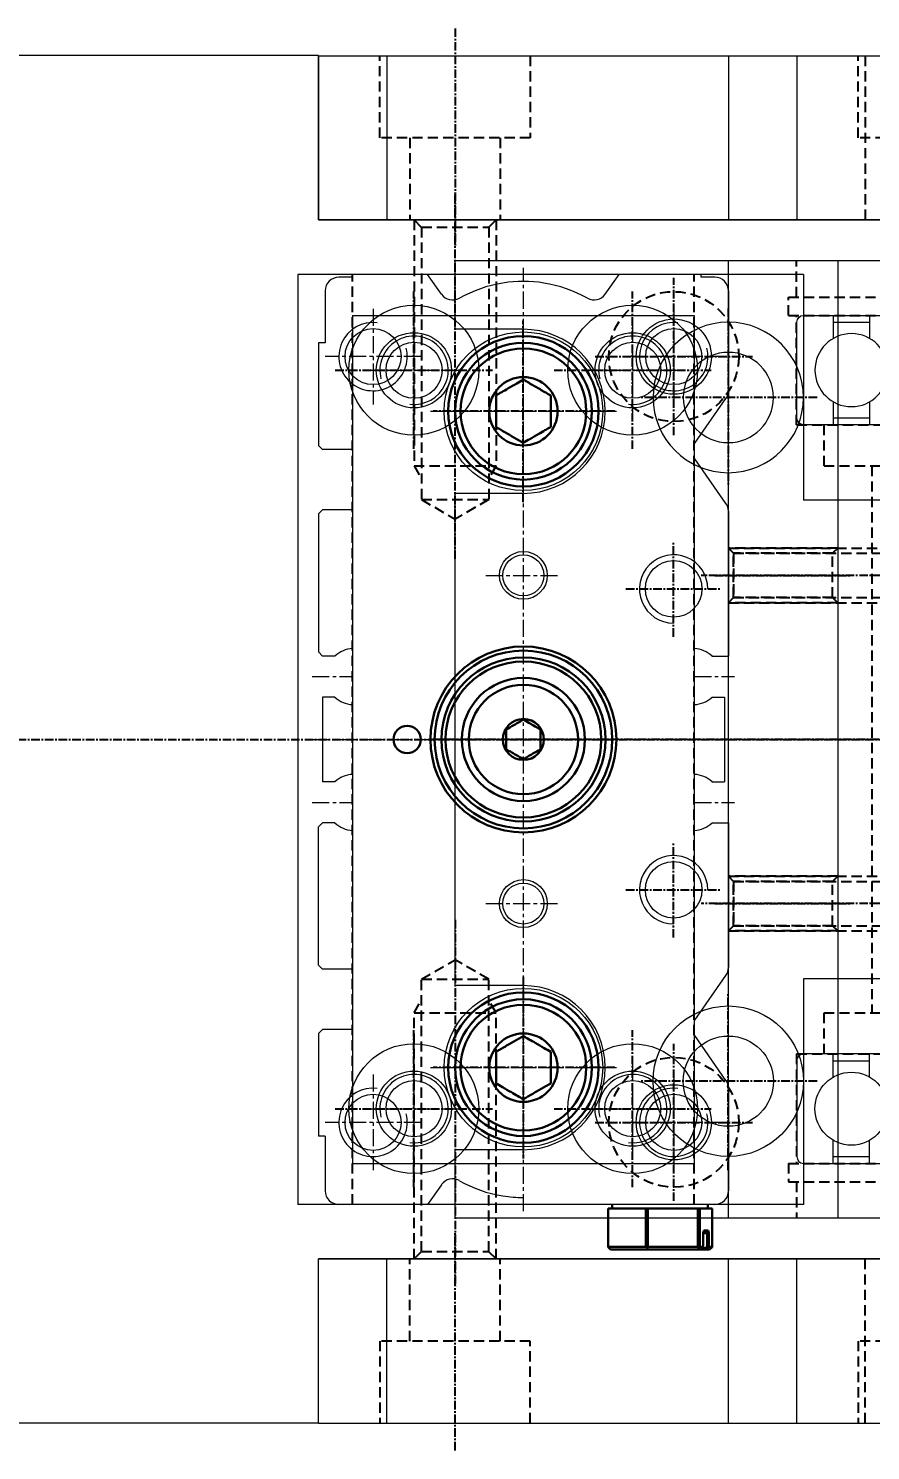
# Model space of a CAD drawing. Header units: millimetres. Extents: x -32759 to 129432, y 390 to 54305.
# Drawn here: x 18084.2 to 18145.8, y 24436.2 to 24540.2 of the extents above; entities that cross this region are included whole.
import ezdxf

# ---------------------------------------------------------------- set-up
doc = ezdxf.new("R2010")
doc.units = ezdxf.units.MM
doc.linetypes.add('CENTER', pattern=[2, 1.25, -0.25, 0.25, -0.25])
doc.linetypes.add('HIDDEN', pattern=[0.375, 0.25, -0.125])
doc.layers.add('_BODY', color=7, linetype='Continuous', lineweight=13)
doc.layers.add('CL', color=1, linetype='CENTER')
doc.layers.add('HL', color=2, linetype='HIDDEN')
doc.styles.add('한글', font='romans.shx', dxfattribs={"height": 4, "bigfont": 'whgtxt.shx'})

# ---------------------------------------------------------------- blocks, each defined once
blk = doc.blocks.new('tyu5')
for p, q in [((298908.53, 21305.45), (298907.53, 21305.45)), ((298914.02, 21305.65), (298908.53, 21305.65)), ((298908.53, 21305.65), (298908.53, 21305.45)), ((298915.03, 21304.22), (298914.02, 21305.65)), ((298927.02, 21304.22), (298928.03, 21305.65)), ((298934.03, 21305.65), (298928.03, 21305.65)), ((298934.03, 21305.45), (298934.03, 21305.65)), ((298935.03, 21305.45), (298934.03, 21305.45)), ((298906.53, 21304.45), (298906.53, 21300.65)), ((298936.03, 21304.45), (298936.03, 21297.16)), ((298908.53, 21302.65), (298908.53, 21240.65)), ((298908.53, 21302.65), (298933.53, 21302.65)), ((298933.53, 21302.65), (298933.53, 21240.65)), ((298906.53, 21300.65), (298906.03, 21300.65)), ((298906.03, 21300.65), (298906.03, 21293.15)), ((298933.56, 21293.32), (298935.84, 21296.59)), ((298906.33, 21292.85), (298906.03, 21293.15)), ((298908.53, 21292.85), (298906.33, 21292.85)), ((298935.84, 21288.91), (298933.56, 21292.18)), ((298906.03, 21288.15), (298906.33, 21288.45)), ((298906.03, 21288.15), (298906.03, 21278.05)), ((298908.53, 21288.45), (298906.33, 21288.45)), ((298936.03, 21288.34), (298936.03, 21277.75)), ((298906.33, 21277.75), (298906.03, 21278.05)), ((298907.23, 21277.75), (298906.33, 21277.75)), ((298934.82, 21277.75), (298936.03, 21277.75)), ((298907.23, 21274.75), (298906.33, 21274.75)), ((298906.33, 21274.75), (298906.33, 21268.55)), ((298934.82, 21274.75), (298935.73, 21274.75)), ((298935.73, 21274.75), (298935.73, 21268.55)), ((298907.23, 21268.55), (298906.33, 21268.55)), ((298934.82, 21268.55), (298935.73, 21268.55)), ((298906.03, 21265.25), (298906.33, 21265.55)), ((298906.03, 21255.15), (298906.03, 21265.25)), ((298907.23, 21265.55), (298906.33, 21265.55)), ((298934.82, 21265.55), (298936.03, 21265.55)), ((298936.03, 21265.55), (298936.03, 21254.97)), ((298906.33, 21254.85), (298906.03, 21255.15)), ((298908.53, 21254.85), (298906.33, 21254.85)), ((298933.56, 21251.13), (298935.84, 21254.4)), ((298906.03, 21250.15), (298906.33, 21250.45)), ((298908.53, 21250.45), (298906.33, 21250.45)), ((298906.03, 21250.15), (298906.03, 21242.65)), ((298935.84, 21246.72), (298933.56, 21249.99)), ((298936.03, 21246.15), (298936.03, 21238.65)), ((298906.53, 21242.65), (298906.03, 21242.65)), ((298906.53, 21242.65), (298906.53, 21238.65)), ((298908.53, 21240.65), (298933.53, 21240.65)), ((298915.03, 21239.09), (298914.02, 21237.65)), ((298921.03, 21237.65), (298921.03, 21238.15)), ((298914.02, 21237.65), (298907.53, 21237.65)), ((298922.53, 21237.65), (298921.03, 21237.65)), ((298935.03, 21237.65), (298922.53, 21237.65))]:
    blk.add_line(p, q)
at = {"color": 2, "linetype": 'CENTER'}
for p, q in [((298921.03, 21237.15), (298921.03, 21306.15)), ((298913.03, 21295.15), (298913.03, 21302.15)), ((298929.03, 21295.15), (298929.03, 21302.15)), ((298909.53, 21298.65), (298916.53, 21298.65)), ((298925.53, 21298.65), (298932.53, 21298.65)), ((298914.23, 21295.65), (298927.83, 21295.65)), ((298918.28, 21283.65), (298923.78, 21283.65)), ((298905.58, 21276.25), (298908.53, 21276.25)), ((298933.53, 21276.25), (298936.48, 21276.25)), ((298905.03, 21271.65), (298908.53, 21271.65)), ((298905.03, 21271.65), (298937.03, 21271.65)), ((298933.53, 21271.65), (298937.03, 21271.65)), ((298905.58, 21267.05), (298908.53, 21267.05)), ((298933.53, 21267.05), (298936.48, 21267.05)), ((298918.28, 21259.65), (298923.78, 21259.65)), ((298913.03, 21241.15), (298913.03, 21248.15)), ((298914.23, 21247.65), (298927.83, 21247.65)), ((298929.03, 21241.15), (298929.03, 21248.15)), ((298909.53, 21244.65), (298916.53, 21244.65)), ((298925.53, 21244.65), (298932.53, 21244.65))]:
    blk.add_line(p, q, dxfattribs=at)
at = {"color": 7, "linetype": 'Continuous', "lineweight": 30}
for p, q in [((298927.22, 21234.55), (298927.22, 21237.35)), ((298927.22, 21237.35), (298927.23, 21237.35)), ((298927.23, 21237.35), (298927.23, 21234.55)), ((298928.28, 21237.35), (298927.23, 21237.35)), ((298929, 21237.35), (298928.28, 21237.35)), ((298929.99, 21237.35), (298929, 21237.35)), ((298929.99, 21234.55), (298929.99, 21237.35)), ((298929.99, 21237.35), (298930.14, 21237.35)), ((298930.14, 21237.35), (298930.14, 21234.55)), ((298931.53, 21237.35), (298930.14, 21237.35)), ((298932.49, 21237.35), (298931.53, 21237.35)), ((298933.79, 21237.35), (298932.49, 21237.35)), ((298933.79, 21234.55), (298933.79, 21237.35)), ((298933.79, 21237.35), (298933.94, 21237.35)), ((298933.94, 21237.35), (298933.94, 21234.55)), ((298934.28, 21237.35), (298933.94, 21237.35)), ((298934.51, 21237.35), (298934.28, 21237.35)), ((298934.83, 21237.35), (298934.51, 21237.35)), ((298934.83, 21234.55), (298934.83, 21237.35)), ((298934.17, 21234.55), (298934.17, 21235.55)), ((298934.47, 21235.55), (298934.17, 21235.55)), ((298934.45, 21235.65), (298934.2, 21235.65)), ((298934.22, 21235.75), (298934.55, 21235.75)), ((298934.55, 21235.75), (298934.45, 21235.65)), ((298934.59, 21235.55), (298934.47, 21235.55)), ((298934.47, 21234.59), (298934.47, 21235.55)), ((298934.59, 21235.55), (298934.59, 21234.56)), ((298927.23, 21234.55), (298927.22, 21234.52)), ((298927.22, 21234.52), (298927.22, 21234.55)), ((298927.41, 21234.35), (298927.22, 21234.52)), ((298927.23, 21234.55), (298929.99, 21234.55)), ((298930.14, 21234.35), (298927.41, 21234.35)), ((298930.1, 21234.52), (298929.99, 21234.55)), ((298930.14, 21234.55), (298930.1, 21234.52)), ((298930.14, 21234.35), (298930.1, 21234.52)), ((298930.14, 21234.55), (298933.79, 21234.55)), ((298933.76, 21234.35), (298930.14, 21234.35)), ((298933.9, 21234.52), (298933.76, 21234.35)), ((298933.98, 21234.35), (298933.76, 21234.35)), ((298933.9, 21234.52), (298933.79, 21234.55)), ((298933.94, 21234.55), (298933.9, 21234.52)), ((298933.94, 21234.55), (298934.17, 21234.55)), ((298933.98, 21234.35), (298934.17, 21234.55)), ((298934.4, 21234.35), (298933.98, 21234.35)), ((298934.08, 21234.45), (298934.34, 21234.45)), ((298934.17, 21234.55), (298934.17, 21234.55)), ((298934.34, 21234.45), (298934.47, 21234.59)), ((298934.34, 21234.45), (298934.4, 21234.35)), ((298934.59, 21234.55), (298934.4, 21234.35)), ((298934.64, 21234.35), (298934.4, 21234.35)), ((298934.47, 21234.59), (298934.59, 21234.56)), ((298934.59, 21234.56), (298934.59, 21234.55)), ((298934.59, 21234.55), (298934.83, 21234.55)), ((298934.83, 21234.52), (298934.64, 21234.35)), ((298934.83, 21234.52), (298934.83, 21234.55))]:
    blk.add_line(p, q, dxfattribs=at)
for centre, radius in [((298921.03, 21295.65), 5.8), ((298913.03, 21298.65), 2.05), ((298929.03, 21298.65), 2.05), ((298921.03, 21283.65), 1.75), ((298921.03, 21283.65), 1.5), ((298921.03, 21259.65), 1.75), ((298921.03, 21259.65), 1.5), ((298921.03, 21247.65), 5.8), ((298913.03, 21244.65), 2.05), ((298929.03, 21244.65), 2.05)]:
    blk.add_circle(centre, radius)
for centre, radius in [((298921.03, 21295.65), 5.5), ((298921.03, 21295.65), 5), ((298921.03, 21295.65), 4.6), ((298921.03, 21295.65), 2.5), ((298921.03, 21271.65), 6.8), ((298921.03, 21271.65), 6.5), ((298921.03, 21271.65), 6), ((298921.03, 21271.65), 5.7), ((298921.03, 21271.65), 4.5), ((298921.03, 21271.65), 4), ((298912.53, 21271.65), 1), ((298921.03, 21271.65), 1.5), ((298921.03, 21247.65), 5.5), ((298921.03, 21247.65), 5), ((298921.03, 21247.65), 4.6), ((298921.03, 21247.65), 2.5)]:
    blk.add_circle(centre, radius, dxfattribs=at)
for centre, radius, start, end in [((298907.53, 21304.45), 1, 90, 180), ((298935.03, 21304.45), 1, 0, 90), ((298921.03, 21295.65), 9.5, 99.0847, 119.535), ((298921.03, 21295.65), 9.5, 80.9153, 99.0847), ((298921.03, 21295.65), 9.5, 60.465, 80.9153), ((298915.85, 21304.79), 1, 215, 299.535), ((298926.2, 21304.79), 1, 240.465, 325), ((298935.03, 21297.16), 1, 325, 0), ((298934.38, 21292.75), 1, 145, 148.5276), ((298934.38, 21292.75), 1, 211.4724, 215), ((298935.03, 21288.34), 1, 0, 35), ((298908.63, 21276.25), 2.05, 92.796, 132.9703), ((298933.43, 21276.25), 2.05, 47.0297, 87.204), ((298908.63, 21276.25), 2.05, 227.0297, 267.204), ((298933.43, 21276.25), 2.05, 272.796, 312.9703), ((298908.63, 21267.05), 2.05, 92.796, 132.9703), ((298933.43, 21267.05), 2.05, 47.0297, 87.204), ((298908.63, 21267.05), 2.05, 227.0297, 267.204), ((298933.43, 21267.05), 2.05, 272.796, 312.9703), ((298935.03, 21254.97), 1, 325, 0), ((298934.38, 21250.56), 1, 145, 148.5276), ((298934.38, 21250.56), 1, 211.4724, 215), ((298935.03, 21246.15), 1, 0, 35), ((298915.85, 21238.52), 1, 60.465, 145), ((298921.03, 21247.65), 9.5, 240.465, 260.9153), ((298907.53, 21238.65), 1, 180, 270), ((298921.03, 21247.65), 9.5, 260.9153, 270), ((298935.03, 21238.65), 1, 270, 0)]:
    blk.add_arc(centre, radius, start, end)
at = {"color": 2}
for centre in [(298913.03, 21298.65), (298929.03, 21298.65), (298913.03, 21244.65), (298929.03, 21244.65)]:
    blk.add_arc(centre, 2.5, 262.9293, 194.5283, dxfattribs=at)
at = {"color": 7, "linetype": 'Continuous', "lineweight": 30}
for points, knots in [([(298919.03, 21296.81), (298919.16, 21296.89), (298919.44, 21297.05), (298919.96, 21297.35), (298920.51, 21297.67), (298920.87, 21297.87), (298921.03, 21297.96)], [0, 0, 0, 0, 0.216453, 0.440306, 0.751896, 1, 1, 1, 1]), ([(298921.03, 21297.96), (298921.11, 21297.92), (298921.41, 21297.74), (298921.97, 21297.42), (298922.58, 21297.06), (298922.91, 21296.88), (298923.03, 21296.81)], [0, 0, 0, 0, 0.130472, 0.481045, 0.815273, 1, 1, 1, 1]), ([(298919.03, 21294.5), (298919.03, 21294.66), (298919.03, 21294.98), (298919.03, 21295.58), (298919.03, 21296.22), (298919.03, 21296.63), (298919.03, 21296.81)], [0, 0, 0, 0, 0.216452, 0.440305, 0.751896, 1, 1, 1, 1]), ([(298923.03, 21296.81), (298923.03, 21296.65), (298923.03, 21296.33), (298923.03, 21295.73), (298923.03, 21295.09), (298923.03, 21294.68), (298923.03, 21294.5)], [0, 0, 0, 0, 0.216453, 0.440306, 0.751897, 1, 1, 1, 1]), ([(298921.03, 21293.35), (298920.91, 21293.41), (298920.58, 21293.6), (298919.97, 21293.95), (298919.41, 21294.28), (298919.11, 21294.45), (298919.03, 21294.5)], [0, 0, 0, 0, 0.184727, 0.518956, 0.869528, 1, 1, 1, 1]), ([(298923.03, 21294.5), (298922.89, 21294.42), (298922.61, 21294.26), (298922.09, 21293.96), (298921.54, 21293.64), (298921.18, 21293.44), (298921.03, 21293.35)], [0, 0, 0, 0, 0.216453, 0.440306, 0.751896, 1, 1, 1, 1]), ([(298919.78, 21272.38), (298919.95, 21272.48), (298920.26, 21272.66), (298920.71, 21272.91), (298920.93, 21273.04), (298921.03, 21273.1)], [0, 0, 0, 0, 0.439112, 0.751363, 1, 1, 1, 1]), ([(298919.78, 21270.93), (298919.78, 21271), (298919.78, 21271.22), (298919.78, 21271.63), (298919.78, 21272.06), (298919.78, 21272.29), (298919.78, 21272.38)], [0, 0, 0, 0, 0.14388, 0.487508, 0.817007, 1, 1, 1, 1]), ([(298921.03, 21273.1), (298921.2, 21272.99), (298921.51, 21272.82), (298921.96, 21272.56), (298922.18, 21272.43), (298922.28, 21272.38)], [0, 0, 0, 0, 0.439112, 0.751364, 1, 1, 1, 1]), ([(298922.28, 21272.38), (298922.28, 21272.29), (298922.28, 21272.06), (298922.28, 21271.63), (298922.28, 21271.22), (298922.28, 21271), (298922.28, 21270.93)], [0, 0, 0, 0, 0.182993, 0.512492, 0.85612, 1, 1, 1, 1]), ([(298921.03, 21270.21), (298920.85, 21270.31), (298920.54, 21270.49), (298920.1, 21270.75), (298919.87, 21270.88), (298919.78, 21270.93)], [0, 0, 0, 0, 0.4391121, 0.7513632, 1, 1, 1, 1]), ([(298922.28, 21270.93), (298922.1, 21270.83), (298921.79, 21270.65), (298921.35, 21270.4), (298921.12, 21270.27), (298921.03, 21270.21)], [0, 0, 0, 0, 0.439112, 0.751363, 1, 1, 1, 1]), ([(298919.03, 21248.81), (298919.11, 21248.86), (298919.41, 21249.03), (298919.97, 21249.36), (298920.58, 21249.71), (298920.91, 21249.9), (298921.03, 21249.96)], [0, 0, 0, 0, 0.1304718, 0.4810445, 0.8152728, 1, 1, 1, 1]), ([(298921.03, 21249.96), (298921.16, 21249.88), (298921.44, 21249.72), (298921.96, 21249.43), (298922.51, 21249.1), (298922.87, 21248.9), (298923.03, 21248.81)], [0, 0, 0, 0, 0.216452, 0.440305, 0.751896, 1, 1, 1, 1]), ([(298919.03, 21246.5), (298919.03, 21246.66), (298919.03, 21246.98), (298919.03, 21247.58), (298919.03, 21248.22), (298919.03, 21248.63), (298919.03, 21248.81)], [0, 0, 0, 0, 0.216453, 0.440305, 0.751896, 1, 1, 1, 1]), ([(298923.03, 21248.81), (298923.03, 21248.65), (298923.03, 21248.33), (298923.03, 21247.73), (298923.03, 21247.09), (298923.03, 21246.68), (298923.03, 21246.5)], [0, 0, 0, 0, 0.216453, 0.440305, 0.751896, 1, 1, 1, 1]), ([(298921.03, 21245.35), (298920.89, 21245.42), (298920.61, 21245.58), (298920.09, 21245.88), (298919.54, 21246.2), (298919.18, 21246.41), (298919.03, 21246.5)], [0, 0, 0, 0, 0.216453, 0.440306, 0.751896, 1, 1, 1, 1]), ([(298923.03, 21246.5), (298922.91, 21246.43), (298922.58, 21246.24), (298921.97, 21245.89), (298921.41, 21245.57), (298921.11, 21245.39), (298921.03, 21245.35)], [0, 0, 0, 0, 0.184727, 0.518955, 0.869528, 1, 1, 1, 1]), ([(298934.2, 21235.65), (298934.2, 21235.65), (298934.19, 21235.62), (298934.18, 21235.59), (298934.17, 21235.55)], [0, 0, 0, 0, 0.00572, 1, 1, 1, 1]), ([(298934.22, 21235.75), (298934.22, 21235.74), (298934.21, 21235.7), (298934.2, 21235.67), (298934.2, 21235.65)], [0, 0, 0, 0, 0.502863, 1, 1, 1, 1]), ([(298934.45, 21235.65), (298934.45, 21235.64), (298934.46, 21235.6), (298934.47, 21235.57), (298934.47, 21235.55)], [0, 0, 0, 0, 0.500001, 1, 1, 1, 1]), ([(298934.57, 21235.65), (298934.57, 21235.65), (298934.56, 21235.69), (298934.56, 21235.72), (298934.55, 21235.75)], [0, 0, 0, 0, 0.005575, 1, 1, 1, 1]), ([(298934.59, 21235.55), (298934.59, 21235.57), (298934.58, 21235.6), (298934.58, 21235.64), (298934.57, 21235.65)], [0, 0, 0, 0, 0.5027814, 1, 1, 1, 1])]:
    blk.add_open_spline(points, degree=3, knots=knots, dxfattribs=at)
for points in [[(298927.53, 21237.65), (298927.53, 21237.35)], [(298934.53, 21237.35), (298934.53, 21237.65)]]:
    blk.add_open_spline(points, degree=1, dxfattribs=at)
blk = doc.blocks.new('yrfy')
at = {"color": 2, "linetype": 'CENTER'}
for p, q in [((297817.88, 22213.71), (297817.88, 22220.71)), ((297873.88, 22213.71), (297873.88, 22220.71)), ((297821.38, 22217.21), (297814.38, 22217.21)), ((297877.38, 22217.21), (297870.38, 22217.21)), ((297817.88, 22191.71), (297817.88, 22198.71)), ((297873.88, 22191.71), (297873.88, 22198.71)), ((297821.38, 22195.21), (297814.38, 22195.21)), ((297877.38, 22195.21), (297870.38, 22195.21))]:
    blk.add_line(p, q, dxfattribs=at)
for centre in [(297817.88, 22217.21), (297873.88, 22217.21), (297817.88, 22195.21), (297873.88, 22195.21)]:
    blk.add_circle(centre, 2.05)
at = {"color": 2}
for centre in [(297817.88, 22217.21), (297873.88, 22217.21), (297817.88, 22195.21), (297873.88, 22195.21)]:
    blk.add_arc(centre, 2.5, 352.9293, 284.5283, dxfattribs=at)
blk = doc.blocks.new('ry6uruu')
at = {"rotation": 270}
blk.add_blockref('tyu5', (276467.34, 321080.33), dxfattribs=at)
blk.add_blockref('yrfy', (-106.89, -46.91))
blk = doc.blocks.new('etyery')
at = {"layer": 'CL', "ltscale": 0.5}
blk.add_line((309025.55, 26244.41), (309005.05, 26244.41), dxfattribs=at)
at = {"layer": 'HL', "ltscale": 3}
for p, q in [((309017.05, 26238.91), (309017.05, 26249.91)), ((309017.05, 26249.91), (309023.55, 26249.91)), ((309017.05, 26247.71), (309007.05, 26247.71)), ((309017.05, 26241.11), (309007.05, 26241.11)), ((309023.55, 26238.91), (309017.05, 26238.91))]:
    blk.add_line(p, q, dxfattribs=at)
blk = doc.blocks.new('5yrd')
at = {"layer": 'CL', "ltscale": 0.5}
blk.add_line((309038.23, 26263.33), (309017.73, 26263.33), dxfattribs=at)
at = {"layer": 'HL', "ltscale": 3}
for p, q in [((309019.73, 26266.33), (309020.27, 26265.79)), ((309019.73, 26266.33), (309036.23, 26266.33)), ((309035.69, 26265.79), (309036.23, 26266.33)), ((309020.27, 26265.79), (309020.27, 26260.87)), ((309020.27, 26265.79), (309035.69, 26265.79)), ((309035.69, 26265.79), (309035.69, 26260.87)), ((309019.73, 26260.33), (309020.27, 26260.87)), ((309019.73, 26260.33), (309036.23, 26260.33)), ((309020.27, 26260.87), (309035.69, 26260.87)), ((309035.69, 26260.87), (309036.23, 26260.33))]:
    blk.add_line(p, q, dxfattribs=at)
blk = doc.blocks.new('tyufhfd')
at = {"ltscale": 0.5}
for radius in [4.75, 2.75]:
    blk.add_circle((298560.41, 21772.92), radius, dxfattribs=at)
at = {"layer": 'CL', "ltscale": 0.5}
for p, q in [((298560.41, 21778.67), (298560.41, 21767.17)), ((298566.16, 21772.92), (298554.66, 21772.92))]:
    blk.add_line(p, q, dxfattribs=at)
blk = doc.blocks.new('tye4rt')
at = {"ltscale": 0.5}
for p, q in [((298289.29, 21584.44), (298326.29, 21584.44)), ((298289.29, 21567.94), (298289.29, 21584.44)), ((298326.29, 21516.44), (298326.29, 21584.44)), ((298236.29, 21567.94), (298236.29, 21551.44)), ((298236.29, 21567.94), (298289.29, 21567.94)), ((298236.29, 21551.44), (298251.84, 21551.44)), ((298236.29, 21549.44), (298236.29, 21532.94)), ((298236.29, 21549.44), (298251.84, 21549.44)), ((298236.29, 21532.94), (298289.29, 21532.94)), ((298289.29, 21516.44), (298289.29, 21532.94)), ((298289.29, 21516.44), (298326.29, 21516.44))]:
    blk.add_line(p, q, dxfattribs=at)
blk.add_arc((298261.79, 21550.44), 10, 185.7392, 174.2608, dxfattribs=at)
at = {"layer": 'CL', "ltscale": 0.5}
for p, q in [((298261.79, 21562.17), (298261.79, 21538.71)), ((298250.06, 21550.44), (298273.52, 21550.44))]:
    blk.add_line(p, q, dxfattribs=at)
at = {"layer": 'HL', "ltscale": 3}
for p, q in [((298297.29, 21584.44), (298297.29, 21516.44)), ((298322.29, 21584.44), (298322.29, 21516.44))]:
    blk.add_line(p, q, dxfattribs=at)
for p in [(-258.61, -195.48), (-242.61, -195.48), (-258.61, -249.48), (-242.61, -249.48)]:
    blk.add_blockref('tyufhfd', p)
at = {"rotation": 270}
for name, p in [('5yrd', (271979.96, 330587.67)), ('etyery', (271998.89, 330556.49))]:
    blk.add_blockref(name, p, dxfattribs=at)
blk = doc.blocks.new('8qwe')
at = {"layer": 'CL', "ltscale": 0.5}
blk.add_line((298493.91, 21777.56), (298483.91, 21777.56), dxfattribs=at)
at = {"layer": 'HL', "ltscale": 3}
for p, q in [((298484.91, 21779.56), (298485.29, 21779.18)), ((298484.91, 21779.56), (298492.91, 21779.56)), ((298485.29, 21779.18), (298485.29, 21775.94)), ((298485.29, 21779.18), (298492.54, 21779.18)), ((298492.54, 21779.18), (298492.91, 21779.56)), ((298492.54, 21779.18), (298492.54, 21775.94)), ((298484.91, 21775.56), (298485.29, 21775.94)), ((298484.91, 21775.56), (298492.91, 21775.56)), ((298485.29, 21775.94), (298492.54, 21775.94)), ((298492.54, 21775.94), (298492.91, 21775.56))]:
    blk.add_line(p, q, dxfattribs=at)
blk = doc.blocks.new('osefe')
at = {"layer": 'CL', "ltscale": 0.5}
blk.add_line((298462.87, 21790.75), (298483.07, 21790.75), dxfattribs=at)
at = {"layer": 'HL', "ltscale": 3}
for p, q in [((298466.45, 21792.37), (298465.52, 21790.75)), ((298466.45, 21789.13), (298466.45, 21792.37)), ((298480.7, 21792.37), (298466.45, 21792.37)), ((298468.07, 21792.75), (298467.42, 21792.37)), ((298468.07, 21788.75), (298468.07, 21792.75)), ((298481.07, 21792.75), (298468.07, 21792.75)), ((298481.07, 21792.75), (298480.7, 21792.37)), ((298480.7, 21789.13), (298480.7, 21792.37)), ((298466.45, 21789.13), (298465.52, 21790.75)), ((298480.7, 21789.13), (298466.45, 21789.13)), ((298468.07, 21788.75), (298467.42, 21789.13)), ((298481.07, 21788.75), (298480.7, 21789.13)), ((298481.07, 21788.75), (298468.07, 21788.75))]:
    blk.add_line(p, q, dxfattribs=at)
blk = doc.blocks.new('uitry')
at = {"ltscale": 0.5}
for radius in [6, 4]:
    blk.add_circle((297142.99, 22085.68), radius, dxfattribs=at)
at = {"layer": 'CL', "ltscale": 0.5}
for p, q in [((297142.99, 22093.04), (297142.99, 22078.32)), ((297150.35, 22085.68), (297135.63, 22085.68))]:
    blk.add_line(p, q, dxfattribs=at)
blk = doc.blocks.new('8eyr')
at = {"ltscale": 0.5}
blk.add_circle((298463.72, 21803.45), 2.07, dxfattribs=at)
at = {"color": 1, "ltscale": 0.5}
blk.add_arc((298463.72, 21803.45), 2.5, 270, 180, dxfattribs=at)
at = {"layer": 'CL', "ltscale": 0.5}
for p, q in [((298463.72, 21806.95), (298463.72, 21799.95)), ((298460.22, 21803.45), (298467.22, 21803.45))]:
    blk.add_line(p, q, dxfattribs=at)
blk = doc.blocks.new('8679wer4')
at = {"layer": 'CL', "ltscale": 0.5}
for p, q in [((298461.26, 21821.24), (298461.26, 21814.24)), ((298457.76, 21817.74), (298464.76, 21817.74))]:
    blk.add_line(p, q, dxfattribs=at)
at = {"layer": 'HL', "ltscale": 3}
blk.add_circle((298461.26, 21817.74), 2.07, dxfattribs=at)
blk.add_arc((298461.26, 21817.74), 2.5, 270, 180, dxfattribs=at)
blk = doc.blocks.new('87rtyr')
at = {"ltscale": 0.5}
blk.add_circle((298539.26, 21711.29), 2.75, dxfattribs=at)
at = {"layer": 'CL', "ltscale": 0.5}
for p, q in [((298539.26, 21717.04), (298539.26, 21705.54)), ((298533.51, 21711.29), (298545.01, 21711.29))]:
    blk.add_line(p, q, dxfattribs=at)
at = {"layer": 'HL', "ltscale": 3}
blk.add_circle((298539.26, 21711.29), 4.75, dxfattribs=at)
blk = doc.blocks.new('9er4t')
at = {"ltscale": 0.5}
for p, q in [((297018.71, 22073.68), (297018.71, 22138.68)), ((297023.71, 22138.68), (297018.71, 22138.68)), ((297023.71, 22133.68), (297023.71, 22138.68)), ((297071.71, 22138.68), (297035.71, 22138.68)), ((297035.71, 22133.68), (297035.71, 22138.68)), ((297071.71, 22133.68), (297071.71, 22138.68)), ((297088.71, 22138.68), (297083.71, 22138.68)), ((297083.71, 22133.68), (297083.71, 22138.68)), ((297088.71, 22073.68), (297088.71, 22138.68)), ((297088.71, 22118.68), (297018.71, 22118.68)), ((297088.71, 22110.68), (297018.71, 22110.68)), ((297088.71, 22073.68), (297018.71, 22073.68))]:
    blk.add_line(p, q, dxfattribs=at)
for centre in [(297029.71, 22133.68), (297077.71, 22133.68)]:
    blk.add_arc(centre, 6, 180, 0, dxfattribs=at)
at = {"layer": 'CL', "ltscale": 0.5}
for p, q in [((297053.71, 22071.68), (297053.71, 22140.68)), ((297029.71, 22126.97), (297029.71, 22140.26)), ((297077.71, 22126.97), (297077.71, 22140.26)), ((297036.35, 22133.68), (297023.07, 22133.68)), ((297071.07, 22133.68), (297084.35, 22133.68)), ((297090.71, 22100.68), (297016.71, 22100.68))]:
    blk.add_line(p, q, dxfattribs=at)
at = {"layer": 'HL', "ltscale": 3}
for p, q in [((297021.36, 22113.68), (297018.71, 22113.68)), ((297022.71, 22114.28), (297021.36, 22114.28)), ((297021.36, 22114.28), (297021.36, 22087.08)), ((297022.71, 22114.28), (297022.71, 22087.08)), ((297030.71, 22113.68), (297022.71, 22113.68)), ((297030.71, 22113.68), (297030.71, 22087.68)), ((297076.71, 22113.68), (297084.71, 22113.68)), ((297076.71, 22113.68), (297076.71, 22087.68)), ((297084.71, 22114.28), (297086.06, 22114.28)), ((297084.71, 22114.28), (297084.71, 22087.08)), ((297086.06, 22114.28), (297086.06, 22087.08)), ((297086.06, 22113.68), (297088.71, 22113.68)), ((297030.71, 22111.68), (297033.71, 22111.68)), ((297033.71, 22111.68), (297033.71, 22089.68)), ((297073.71, 22111.68), (297073.71, 22089.68)), ((297073.71, 22111.68), (297076.71, 22111.68)), ((297073.71, 22108.18), (297033.71, 22108.18)), ((297088.71, 22093.68), (297018.71, 22093.68)), ((297073.71, 22093.18), (297033.71, 22093.18)), ((297030.71, 22089.68), (297033.71, 22089.68)), ((297073.71, 22089.68), (297076.71, 22089.68)), ((297021.36, 22087.68), (297018.71, 22087.68)), ((297030.71, 22087.68), (297022.71, 22087.68)), ((297076.71, 22087.68), (297084.71, 22087.68)), ((297086.06, 22087.68), (297088.71, 22087.68)), ((297022.71, 22087.08), (297021.36, 22087.08)), ((297084.71, 22087.08), (297086.06, 22087.08))]:
    blk.add_line(p, q, dxfattribs=at)
for name, p in [('87rtyr', (-1513.55, 411.38)), ('87rtyr', (-1457.55, 411.38)), ('8eyr', (-1421, 319.23)), ('8eyr', (-1399, 319.23)), ('8679wer4', (-1418.55, 282.93)), ('8679wer4', (-1396.55, 282.93)), ('uitry', (-89.28, 0))]:
    blk.add_blockref(name, p)
at = {"rotation": 90}
for name, p in [('osefe', (318832.46, -276362.4)), ('osefe', (318856.46, -276362.4)), ('8qwe', (318819.27, -276374.24)), ('8qwe', (318843.27, -276374.24))]:
    blk.add_blockref(name, p, dxfattribs=at)
blk = doc.blocks.new('t7wer')
at = {"color": 1, "ltscale": 0.5}
for p, q in [((298328.7, 21713.15), (298321.7, 21713.15)), ((298321.2, 21712.65), (298321.2, 21687.65)), ((298329.2, 21687.65), (298329.2, 21712.65)), ((298322.89, 21710.48), (298321.2, 21710.48)), ((298321.7, 21710.48), (298321.7, 21707.81)), ((298329.2, 21710.48), (298327.51, 21710.48)), ((298328.7, 21710.48), (298328.7, 21707.81)), ((298322.89, 21707.81), (298321.2, 21707.81)), ((298329.2, 21707.81), (298327.51, 21707.81)), ((298321.7, 21705.15), (298328.7, 21705.15)), ((298320.2, 21700.15), (298330.2, 21700.15)), ((298328.7, 21695.15), (298321.7, 21695.15)), ((298322.89, 21692.48), (298321.2, 21692.48)), ((298321.7, 21689.81), (298321.7, 21692.48)), ((298329.2, 21692.48), (298327.51, 21692.48)), ((298328.7, 21689.81), (298328.7, 21692.48)), ((298322.89, 21689.81), (298321.2, 21689.81)), ((298329.2, 21689.81), (298327.51, 21689.81)), ((298321.7, 21687.15), (298328.7, 21687.15))]:
    blk.add_line(p, q, dxfattribs=at)
for centre in [(298325.2, 21709.15), (298325.2, 21691.15)]:
    blk.add_circle(centre, 2.67, dxfattribs=at)
for centre, start, end in [((298321.7, 21712.65), 90, 180), ((298328.7, 21712.65), 0, 90), ((298321.7, 21705.65), 180, 270), ((298328.7, 21705.65), 270, 0), ((298321.7, 21694.65), 90, 180), ((298328.7, 21694.65), 0, 90), ((298321.7, 21687.65), 180, 270), ((298328.7, 21687.65), 270, 0)]:
    blk.add_arc(centre, 0.5, start, end, dxfattribs=at)
at = {"color": 1, "ltscale": 0.5, "style": '한글'}
blk.add_text('6000zz', height=4, rotation=90, dxfattribs=at).set_placement((298327.07, 21692.67))
blk = doc.blocks.new('yuerey')
at = {"layer": 'CL', "ltscale": 0.5}
blk.add_line((298051.25, 22166.58), (298067.25, 22166.58), dxfattribs=at)
at = {"layer": 'HL', "ltscale": 3}
for p, q in [((298053.25, 22170.58), (298065.25, 22170.58)), ((298053.25, 22162.58), (298065.25, 22162.58))]:
    blk.add_line(p, q, dxfattribs=at)
blk = doc.blocks.new('tuw45')
at = {"layer": 'CL', "ltscale": 0.5}
blk.add_line((298529.97, 21831.57), (298545.97, 21831.57), dxfattribs=at)
at = {"layer": 'HL', "ltscale": 3}
for p, q in [((298531.97, 21837.07), (298537.97, 21837.07)), ((298537.97, 21837.07), (298537.97, 21826.07)), ((298537.97, 21834.87), (298543.97, 21834.87)), ((298537.97, 21828.27), (298543.97, 21828.27)), ((298537.97, 21826.07), (298531.97, 21826.07))]:
    blk.add_line(p, q, dxfattribs=at)
blk = doc.blocks.new('y7ireyry')
at = {"layer": 'CL', "ltscale": 0.5}
blk.add_line((298445.42, 21802.12), (298423.22, 21802.12), dxfattribs=at)
at = {"layer": 'HL', "ltscale": 3}
for p, q in [((298425.22, 21804.12), (298425.6, 21803.74)), ((298425.22, 21804.12), (298440.22, 21804.12)), ((298425.6, 21803.74), (298425.6, 21800.5)), ((298425.6, 21803.74), (298441.84, 21803.74)), ((298440.22, 21804.12), (298440.22, 21800.12)), ((298440.22, 21804.12), (298440.88, 21803.74)), ((298441.84, 21803.74), (298441.84, 21800.5)), ((298441.84, 21803.74), (298442.78, 21802.12)), ((298441.84, 21800.5), (298442.78, 21802.12)), ((298425.22, 21800.12), (298425.6, 21800.5)), ((298425.6, 21800.5), (298441.84, 21800.5)), ((298440.22, 21800.12), (298440.88, 21800.5)), ((298425.22, 21800.12), (298440.22, 21800.12))]:
    blk.add_line(p, q, dxfattribs=at)
blk = doc.blocks.new('7ryrty')
at = {"ltscale": 0.5}
blk.add_circle((298421.22, 21802.12), 1.62, dxfattribs=at)
at = {"color": 1, "ltscale": 0.5}
blk.add_arc((298421.22, 21802.12), 2, 270, 180, dxfattribs=at)
at = {"layer": 'CL', "ltscale": 0.5}
for p, q in [((298421.22, 21805.12), (298421.22, 21799.12)), ((298418.22, 21802.12), (298424.22, 21802.12))]:
    blk.add_line(p, q, dxfattribs=at)
blk = doc.blocks.new('ytrurty')
at = {"ltscale": 0.5}
for p, q in [((297928.48, 22215.47), (297928.48, 22227.47)), ((298018.48, 22227.47), (297928.48, 22227.47)), ((297983.48, 22215.47), (297983.48, 22227.47)), ((297988.48, 22215.47), (297988.48, 22227.47)), ((298013.48, 22215.47), (298013.48, 22227.47)), ((298018.48, 22215.47), (298018.48, 22227.47)), ((298018.48, 22215.47), (297928.48, 22215.47))]:
    blk.add_line(p, q, dxfattribs=at)
at = {"layer": 'HL', "ltscale": 3}
blk.add_line((297978.48, 22215.47), (297978.48, 22227.47), dxfattribs=at)
at = {"rotation": 90}
for name, p in [('tuw45', (319770.05, -276316.5)), ('yuerey', (320137.06, -275837.79)), ('tuw45', (319805.05, -276316.5)), ('tuw45', (319840.05, -276316.5))]:
    blk.add_blockref(name, p, dxfattribs=at)
for name, p in [('7ryrty', (-450.74, 419.35)), ('y7ireyry', (-496.74, 419.35))]:
    blk.add_blockref(name, p)
blk = doc.blocks.new('76ieyrry')
blk.add_blockref('ytrurty', (0, 0))
blk = doc.blocks.new('7uyiru')
at = {"layer": 'CL', "ltscale": 0.5}
blk.add_line((298448.95, 21765.17), (298422.15, 21765.17), dxfattribs=at)
at = {"layer": 'HL', "ltscale": 3}
for p, q in [((298424.15, 21768.17), (298424.69, 21767.63)), ((298424.15, 21768.17), (298442.15, 21768.17)), ((298424.69, 21767.63), (298424.69, 21762.71)), ((298424.69, 21767.63), (298444.61, 21767.63)), ((298442.15, 21768.17), (298442.15, 21762.17)), ((298442.15, 21768.17), (298443.08, 21767.63)), ((298444.61, 21767.63), (298444.61, 21762.71)), ((298444.61, 21767.63), (298446.03, 21765.17)), ((298444.61, 21762.71), (298446.03, 21765.17)), ((298424.15, 21762.17), (298424.69, 21762.71)), ((298424.15, 21762.17), (298442.15, 21762.17)), ((298424.69, 21762.71), (298444.61, 21762.71)), ((298442.15, 21762.17), (298443.08, 21762.71))]:
    blk.add_line(p, q, dxfattribs=at)
blk = doc.blocks.new('6ruet5r')
at = {"ltscale": 0.5}
for radius in [5.5, 3.3]:
    blk.add_circle((298520.97, 21831.57), radius, dxfattribs=at)
at = {"layer": 'CL', "ltscale": 0.5}
for p, q in [((298520.97, 21838.07), (298520.97, 21825.07)), ((298514.47, 21831.57), (298527.47, 21831.57))]:
    blk.add_line(p, q, dxfattribs=at)
blk = doc.blocks.new('y8er')
at = {"ltscale": 0.5}
for p, q in [((297645.71, 21998.57), (297875.71, 21998.57)), ((297645.71, 21998.57), (297645.71, 21986.57)), ((297555.71, 21986.57), (297645.71, 21986.57)), ((297555.71, 21910.57), (297645.71, 21910.57)), ((297645.71, 21910.57), (297645.71, 21898.57)), ((297645.71, 21898.57), (297875.71, 21898.57))]:
    blk.add_line(p, q, dxfattribs=at)
at = {"layer": 'CL', "ltscale": 0.5}
blk.add_line((297877.71, 21948.57), (297543.71, 21948.57), dxfattribs=at)
at = {"rotation": 270}
blk.add_blockref('7uyiru', (275870.54, 320410.72), dxfattribs=at)
blk.add_blockref('6ruet5r', (-905.25, 142))
at = {"xscale": -1}
for name, p, rotation in [('7uyiru', (275870.54, -276513.57), 270), ('6ruet5r', (-905.25, 43755.14), 180)]:
    blk.add_blockref(name, p, dxfattribs=dict(at, rotation=rotation))
blk = doc.blocks.new('76itr')
at = {"xscale": -1}
for name, p, rotation in [('76ieyrry', (-624.41, 48762.12), 180), ('t7wer', (319046.22, 324794.85), 90)]:
    blk.add_blockref(name, p, dxfattribs=dict(at, rotation=rotation))
for name, p in [('y8er', (-251.64, 4548.08)), ('tye4rt', (-930.72, 4946.22)), ('76ieyrry', (-624.41, 4231.19))]:
    blk.add_blockref(name, p)
for name, p, rotation in [('9er4t', (275245.4, 323550.37), 270), ('ry6uruu', (275219.77, 324235.65), 270), ('t7wer', (319046.22, -271801.54), 90)]:
    blk.add_blockref(name, p, dxfattribs=dict(rotation=rotation))
blk = doc.blocks.new('sdfgsdfgcxvxbxcv')
at = {"rotation": 180}
blk.add_blockref('76itr', (563843.352, 163704.786), dxfattribs=at)

msp = doc.modelspace()

# ---------------------------------------------------------------- block references
at = {"layer": '_BODY'}
msp.add_blockref('sdfgsdfgcxvxbxcv', (-248343.91, -112719.97), dxfattribs=at)

doc.saveas('drawing.dxf')
